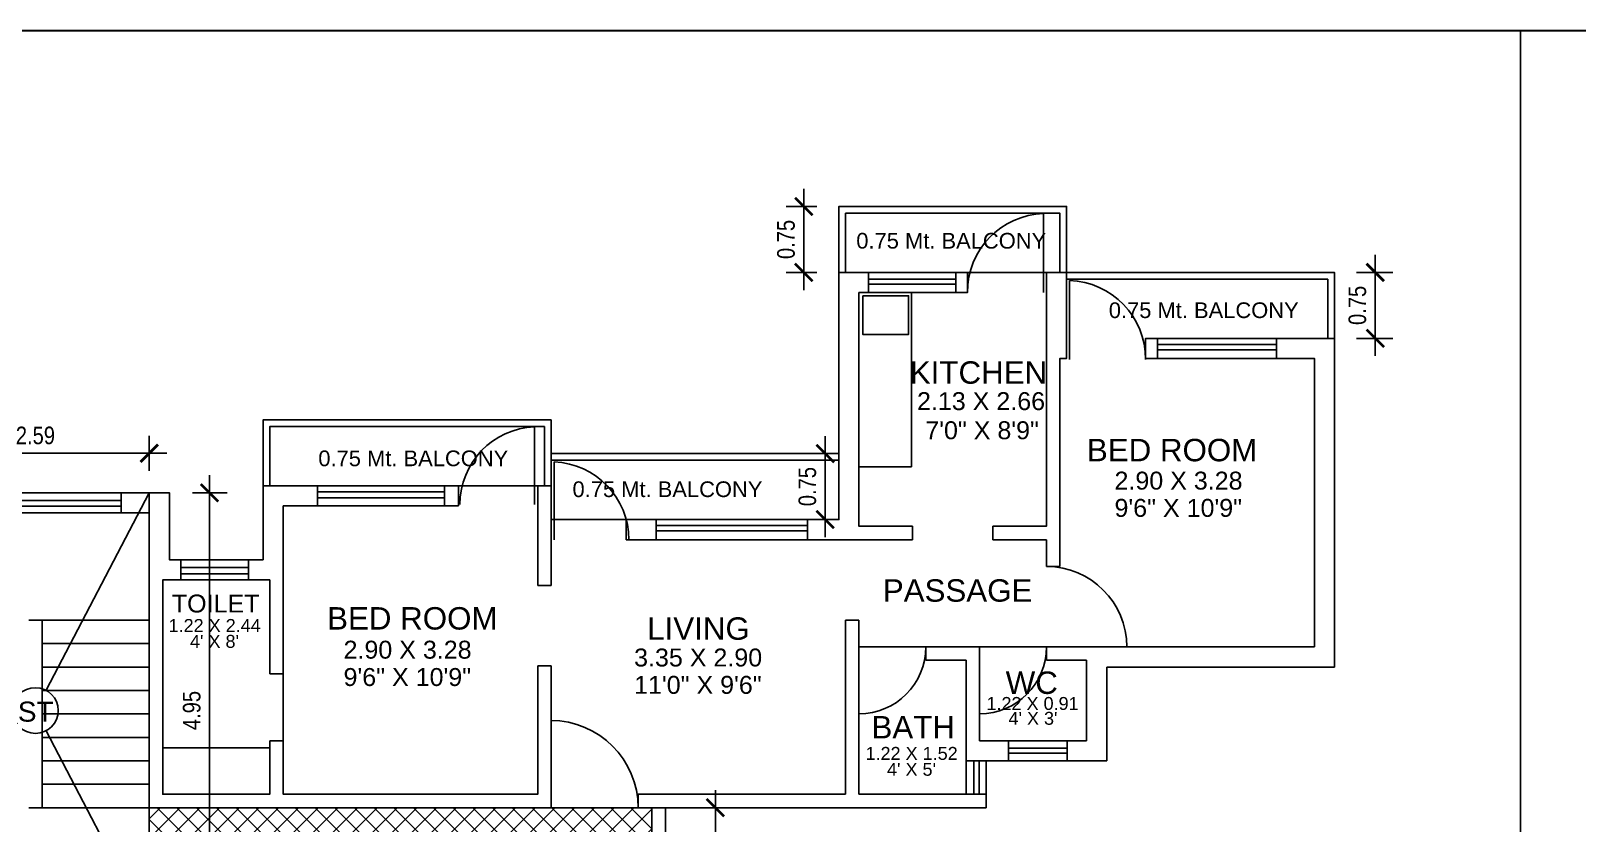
# Model space of a CAD drawing. Header units: metres. Extents: x -1441 to -394, y -133 to 518.
# Drawn here: x -567.32 to -549.73, y -33.72 to -24.71 of the extents above; entities that cross this region are included whole.
import ezdxf

# ---------------------------------------------------------------- set-up
doc = ezdxf.new("R2010")
doc.units = ezdxf.units.M
doc.header["$LTSCALE"] = 25.4
doc.header["$PDMODE"] = 3
doc.layers.get('0').update_dxf_attribs({"linetype": 'CONTINUOUS'})
doc.layers.get('DEFPOINTS').update_dxf_attribs({"linetype": 'CONTINUOUS'})
doc.styles.get("Standard").update_dxf_attribs({"font": 'ARIALN.TTF'})
doc.styles.add('STYLE3', font='arial.ttf')
doc.dimstyles.get("Standard").update_dxf_attribs({"dimscale": 0, "dimtxt": 0.2, "dimasz": 0.2, "dimexe": 0.2, "dimexo": 0.25, "dimgap": 0.1, "dimtad": 1, "dimtoh": 1, "dimzin": 0, "dimdsep": 46, "dimtxsty": 'Standard', "dimblk1": 'ARCHTICK', "dimblk2": 'ARCHTICK', "dimsah": 1, "dimcen": 0, "dimdle": 0.2, "dimclrd": 8, "dimclre": 8, "dimclrt": 3, "dimadec": 0, "dimazin": 0, "dimtfac": 1, "dimtmove": 0, "dimatfit": 3, "dimldrblk": 'ARCHTICK', "dimfxl": 25.4, "dimfrac": 1, "dimtolj": 1, "dimtzin": 0, "dimarcsym": 0})

# ---------------------------------------------------------------- blocks, each defined once
blk = doc.blocks.new('_ARCHTICK')
at = {"color": 0, "linetype": 'ByBlock', "const_width": 0.15}
blk.add_lwpolyline([(-0.5, -0.5), (0.5, 0.5)], dxfattribs=at)
blk = doc.blocks.new('*D50')
at = {"color": 8, "lineweight": -2, "transparency": 16777216}
for p, q in [((-552.026, -27.258), (-552.026, -28.408)), ((-552.241, -27.458), (-551.826, -27.458)), ((-552.241, -28.208), (-551.826, -28.208))]:
    blk.add_line(p, q, dxfattribs=at)
at = {"layer": 'DEFPOINTS', "color": 0, "transparency": 16777216}
for p in [(-552.491, -27.458), (-552.491, -28.208), (-552.026, -28.208)]:
    blk.add_point(p, dxfattribs=at)
at = {"color": 8, "lineweight": -2, "transparency": 16777216, "xscale": 0.2, "yscale": 0.2, "zscale": 0.2}
for p, rotation in [((-552.026, -27.458), 90), ((-552.026, -28.208), 270)]:
    blk.add_blockref('_ARCHTICK', p, dxfattribs=dict(at, rotation=rotation))
at = {"color": 86, "transparency": 16777216, "insert": (-552.229, -27.833), "char_height": 0.2, "attachment_point": 5, "rotation": 90}
blk.add_mtext('\\A1;0.75', dxfattribs=at)
blk = doc.blocks.new('*D51')
at = {"color": 8, "lineweight": -2, "transparency": 16777216}
for p, q in [((-558.528, -27.658), (-558.528, -26.508)), ((-558.379, -26.708), (-558.728, -26.708)), ((-558.379, -27.458), (-558.728, -27.458))]:
    blk.add_line(p, q, dxfattribs=at)
at = {"layer": 'DEFPOINTS', "color": 0, "transparency": 16777216}
for p in [(-558.528, -26.708), (-558.129, -26.708), (-558.129, -27.458)]:
    blk.add_point(p, dxfattribs=at)
at = {"color": 8, "lineweight": -2, "transparency": 16777216, "xscale": 0.2, "yscale": 0.2, "zscale": 0.2}
for p, rotation in [((-558.528, -26.708), 90), ((-558.528, -27.458), 270)]:
    blk.add_blockref('_ARCHTICK', p, dxfattribs=dict(at, rotation=rotation))
at = {"color": 86, "transparency": 16777216, "insert": (-558.73, -27.083), "char_height": 0.2, "attachment_point": 5, "rotation": 90}
blk.add_mtext('\\A1;0.75', dxfattribs=at)
blk = doc.blocks.new('*D48')
at = {"color": 8, "lineweight": -2, "transparency": 16777216}
for p, q in [((-558.285, -30.469), (-558.285, -29.319)), ((-558.136, -29.519), (-558.485, -29.519)), ((-558.136, -30.269), (-558.485, -30.269))]:
    blk.add_line(p, q, dxfattribs=at)
at = {"layer": 'DEFPOINTS', "color": 0, "transparency": 16777216}
for p in [(-558.285, -29.519), (-557.886, -29.519), (-557.886, -30.269)]:
    blk.add_point(p, dxfattribs=at)
at = {"color": 8, "lineweight": -2, "transparency": 16777216, "xscale": 0.2, "yscale": 0.2, "zscale": 0.2}
for p, rotation in [((-558.285, -29.519), 90), ((-558.285, -30.269), 270)]:
    blk.add_blockref('_ARCHTICK', p, dxfattribs=dict(at, rotation=rotation))
at = {"color": 86, "transparency": 16777216, "insert": (-558.487, -29.894), "char_height": 0.2, "attachment_point": 5, "rotation": 90}
blk.add_mtext('\\A1;0.75', dxfattribs=at)
blk = doc.blocks.new('*D85')
at = {"color": 8, "lineweight": -2, "transparency": 16777216}
for p, q in [((-568.566, -29.714), (-568.566, -29.315)), ((-565.976, -29.714), (-565.976, -29.315)), ((-568.766, -29.515), (-565.776, -29.515))]:
    blk.add_line(p, q, dxfattribs=at)
at = {"layer": 'DEFPOINTS', "color": 0, "transparency": 16777216}
for p in [(-565.976, -29.515), (-568.566, -29.964), (-565.976, -29.964)]:
    blk.add_point(p, dxfattribs=at)
at = {"color": 8, "lineweight": -2, "transparency": 16777216, "xscale": 0.2, "yscale": 0.2, "zscale": 0.2, "rotation": 180}
blk.add_blockref('_ARCHTICK', (-568.566, -29.515), dxfattribs=at)
at = {"color": 8, "lineweight": -2, "transparency": 16777216, "xscale": 0.2, "yscale": 0.2, "zscale": 0.2}
blk.add_blockref('_ARCHTICK', (-565.976, -29.515), dxfattribs=at)
at = {"color": 86, "transparency": 16777216, "insert": (-567.271, -29.313), "char_height": 0.2, "attachment_point": 5}
blk.add_mtext('\\A1;2.59', dxfattribs=at)
blk = doc.blocks.new('*D86')
at = {"color": 8, "lineweight": -2, "transparency": 16777216}
for p, q in [((-565.29, -35.117), (-565.29, -29.764)), ((-565.484, -29.964), (-565.09, -29.964)), ((-565.484, -34.917), (-565.09, -34.917))]:
    blk.add_line(p, q, dxfattribs=at)
at = {"layer": 'DEFPOINTS', "color": 0, "transparency": 16777216}
for p in [(-565.734, -29.964), (-565.29, -29.964), (-565.734, -34.917)]:
    blk.add_point(p, dxfattribs=at)
at = {"color": 8, "lineweight": -2, "transparency": 16777216, "xscale": 0.2, "yscale": 0.2, "zscale": 0.2}
for p, rotation in [((-565.29, -29.964), 90), ((-565.29, -34.917), 270)]:
    blk.add_blockref('_ARCHTICK', p, dxfattribs=dict(at, rotation=rotation))
at = {"color": 86, "transparency": 16777216, "insert": (-565.492, -32.441), "char_height": 0.2, "attachment_point": 5, "rotation": 90}
blk.add_mtext('\\A1;4.95', dxfattribs=at)
blk = doc.blocks.new('*D89')
at = {"color": 8, "lineweight": -2, "transparency": 16777216}
for p, q in [((-559.534, -34.965), (-559.534, -33.346)), ((-559.291, -33.546), (-559.734, -33.546)), ((-559.291, -34.765), (-559.734, -34.765))]:
    blk.add_line(p, q, dxfattribs=at)
at = {"layer": 'DEFPOINTS', "color": 0, "transparency": 16777216}
for p in [(-559.534, -33.546), (-559.041, -33.546), (-559.041, -34.765)]:
    blk.add_point(p, dxfattribs=at)
at = {"color": 8, "lineweight": -2, "transparency": 16777216, "xscale": 0.2, "yscale": 0.2, "zscale": 0.2}
for p, rotation in [((-559.534, -33.546), 90), ((-559.534, -34.765), 270)]:
    blk.add_blockref('_ARCHTICK', p, dxfattribs=dict(at, rotation=rotation))
at = {"color": 3, "transparency": 16777216, "insert": (-559.734, -34.155), "char_height": 0.2, "attachment_point": 5, "rotation": 90}
blk.add_mtext('\\A1;1.22', dxfattribs=at)

msp = doc.modelspace()

# ---------------------------------------------------------------- hatches: boundary and pattern name
at = {"lineweight": 9}
h = msp.add_hatch(dxfattribs=at)
h.set_pattern_fill('ANSI37', color=33, scale=0.05)
h.paths.add_polyline_path([(-560.256, -33.546), (-565.976, -33.546), (-565.976, -34.765), (-560.256, -34.765)])

# ---------------------------------------------------------------- linework, layer by layer
at = {"color": 8}
for p, q in [((-550.374, -64.753), (-550.374, -24.711)), ((-555.8, -27.687), (-555.8, -26.787)), ((-557.793, -27.458), (-556.797, -27.458)), ((-556.667, -27.458), (-555.767, -27.458)), ((-555.506, -28.448), (-555.506, -27.548)), ((-557.793, -27.687), (-556.797, -27.687)), ((-557.301, -29.669), (-557.301, -27.687)), ((-554.503, -28.208), (-553.151, -28.208)), ((-554.503, -28.437), (-553.151, -28.437)), ((-561.592, -30.098), (-561.592, -29.213)), ((-561.368, -30.498), (-561.368, -29.613)), ((-561.368, -30.498), (-561.368, -29.613)), ((-557.901, -29.669), (-557.301, -29.669)), ((-564.063, -29.885), (-562.615, -29.885)), ((-562.456, -29.885), (-561.556, -29.885)), ((-568.251, -29.964), (-566.294, -29.964)), ((-567.15, -32.211), (-565.976, -29.964)), ((-568.251, -30.193), (-566.294, -30.193)), ((-564.063, -30.113), (-562.615, -30.113)), ((-560.548, -30.269), (-561.404, -30.269)), ((-560.207, -30.269), (-558.485, -30.269)), ((-560.207, -30.498), (-558.485, -30.498)), ((-565.618, -30.726), (-564.846, -30.726)), ((-565.618, -30.955), (-564.846, -30.955)), ((-567.347, -31.412), (-567.195, -31.412)), ((-567.195, -33.546), (-567.195, -31.412)), ((-567.195, -31.412), (-565.976, -31.412)), ((-567.195, -31.679), (-565.976, -31.679)), ((-557.139, -31.717), (-557.901, -31.717)), ((-556.529, -31.717), (-555.767, -31.717)), ((-567.195, -31.946), (-565.976, -31.946)), ((-564.452, -32.022), (-564.452, -32.784)), ((-567.195, -32.212), (-565.976, -32.212)), ((-567.195, -32.479), (-565.976, -32.479)), ((-567.15, -32.671), (-565.976, -34.917)), ((-567.195, -32.746), (-565.976, -32.746)), ((-564.604, -32.866), (-565.823, -32.866)), ((-556.198, -32.784), (-555.533, -32.784)), ((-567.195, -33.012), (-565.976, -33.012)), ((-556.682, -33.393), (-556.682, -33.012)), ((-556.453, -33.393), (-556.453, -33.012)), ((-556.198, -33.012), (-555.533, -33.012)), ((-567.195, -33.279), (-565.976, -33.279)), ((-567.347, -33.546), (-567.195, -33.546)), ((-567.195, -33.546), (-565.976, -33.546)), ((-561.404, -33.546), (-560.413, -33.546))]:
    msp.add_line(p, q, dxfattribs=at)
at = {"color": 7}
for p, q in [((-557.793, -27.687), (-557.793, -27.458)), ((-553.151, -28.208), (-552.491, -28.208)), ((-553.151, -28.208), (-553.151, -28.437)), ((-552.491, -28.208), (-552.491, -31.946)), ((-564.063, -30.113), (-564.063, -29.885)), ((-562.615, -30.113), (-562.615, -29.885)), ((-561.404, -31.02), (-561.404, -29.885)), ((-566.294, -30.193), (-566.294, -29.964)), ((-560.548, -30.498), (-560.548, -30.269)), ((-560.207, -30.498), (-560.207, -30.269)), ((-558.485, -30.269), (-558.485, -30.498)), ((-557.291, -30.345), (-557.291, -30.498)), ((-556.377, -30.345), (-556.377, -30.498)), ((-560.548, -30.498), (-560.207, -30.498)), ((-558.485, -30.498), (-558.053, -30.498)), ((-557.291, -30.498), (-558.053, -30.498)), ((-555.767, -30.498), (-556.377, -30.498)), ((-555.767, -30.803), (-555.767, -30.498)), ((-565.618, -30.955), (-565.618, -30.726)), ((-565.618, -30.955), (-565.618, -30.726)), ((-564.846, -30.726), (-564.846, -30.955)), ((-564.846, -30.726), (-564.846, -30.955)), ((-555.767, -30.803), (-555.615, -30.803)), ((-555.767, -30.803), (-555.615, -30.803)), ((-561.556, -31.02), (-561.404, -31.02)), ((-558.053, -31.412), (-558.053, -33.393)), ((-557.901, -31.412), (-558.053, -31.412)), ((-557.901, -31.412), (-557.901, -31.869)), ((-557.139, -31.717), (-557.139, -31.869)), ((-557.139, -31.717), (-556.529, -31.717)), ((-556.529, -32.784), (-556.529, -31.717)), ((-555.767, -31.717), (-552.719, -31.717)), ((-555.767, -31.717), (-555.767, -31.869)), ((-561.556, -31.934), (-561.404, -31.934)), ((-561.404, -33.546), (-561.404, -31.934)), ((-557.901, -33.393), (-557.901, -31.869)), ((-557.139, -31.869), (-556.682, -31.869)), ((-556.682, -31.869), (-556.682, -33.012)), ((-555.767, -31.869), (-555.31, -31.869)), ((-555.31, -31.869), (-555.31, -32.784)), ((-552.491, -31.946), (-555.081, -31.946)), ((-554.777, -31.946), (-555.081, -31.946)), ((-555.081, -31.946), (-555.081, -33.012)), ((-564.452, -32.022), (-564.604, -32.022)), ((-564.452, -32.784), (-564.604, -32.784)), ((-556.198, -32.784), (-556.529, -32.784)), ((-556.198, -33.012), (-556.198, -32.784)), ((-555.31, -32.784), (-555.533, -32.784)), ((-555.533, -32.784), (-555.533, -33.012)), ((-556.198, -33.012), (-556.682, -33.012)), ((-555.081, -33.012), (-555.533, -33.012)), ((-558.053, -33.393), (-560.413, -33.393)), ((-560.413, -33.546), (-560.413, -33.393)), ((-556.453, -33.393), (-557.901, -33.393)), ((-556.453, -33.393), (-556.453, -33.546)), ((-565.976, -33.546), (-565.823, -33.546)), ((-561.404, -33.546), (-565.899, -33.546)), ((-556.453, -33.546), (-560.413, -33.546)), ((-560.256, -33.546), (-560.256, -34.765)), ((-560.256, -34.765), (-560.256, -33.546)), ((-560.103, -33.546), (-560.103, -34.765)), ((-560.103, -34.765), (-560.103, -33.546)), ((-560.103, -33.546), (-560.103, -34.765))]:
    msp.add_line(p, q, dxfattribs=at)
at = {"color": 5}
for p, q in [((-557.793, -27.535), (-556.797, -27.535)), ((-557.793, -27.591), (-556.797, -27.591)), ((-554.503, -28.276), (-553.151, -28.276)), ((-554.503, -28.338), (-553.151, -28.338)), ((-568.251, -30.051), (-566.294, -30.051)), ((-564.063, -29.955), (-562.615, -29.955)), ((-564.063, -30.023), (-562.615, -30.023)), ((-568.251, -30.118), (-566.294, -30.118)), ((-560.207, -30.338), (-558.485, -30.338)), ((-560.207, -30.399), (-558.485, -30.399)), ((-565.618, -30.814), (-564.846, -30.814)), ((-565.618, -30.886), (-564.846, -30.886)), ((-556.198, -32.869), (-555.533, -32.869)), ((-556.593, -33.393), (-556.593, -33.012)), ((-556.531, -33.393), (-556.531, -33.012)), ((-556.198, -32.925), (-555.533, -32.925))]:
    msp.add_line(p, q, dxfattribs=at)
at = {"color": 146}
for p in [(-568.566, -30.193), (-565.976, -33.546)]:
    msp.add_line(p, (-565.976, -30.193), dxfattribs=at)
at = {"lineweight": 30}
msp.add_lwpolyline([(-522.217, -24.711), (-582.439, -24.711), (-582.439, -64.753), (-522.217, -64.753)], close=True, dxfattribs=at)
at = {"color": 8}
for points in [[(-555.767, -27.458), (-555.539, -27.458), (-555.539, -26.708), (-558.129, -26.708), (-558.129, -27.458), (-556.797, -27.458)], [(-558.129, -27.458), (-558.129, -26.708), (-555.539, -26.708), (-555.539, -27.458)], [(-558.053, -27.458), (-558.053, -26.785), (-555.615, -26.785), (-555.615, -27.458)], [(-555.539, -27.458), (-552.491, -27.458), (-552.491, -28.208)], [(-555.539, -27.535), (-552.567, -27.535), (-552.567, -28.208)], [(-564.68, -29.885), (-564.68, -29.135), (-561.404, -29.135), (-561.404, -29.885)], [(-564.68, -29.885), (-564.68, -29.135), (-561.404, -29.135), (-561.404, -29.885)], [(-564.604, -29.885), (-564.604, -29.211), (-561.48, -29.211), (-561.48, -29.885)], [(-564.604, -29.885), (-564.604, -29.211), (-561.48, -29.211), (-561.48, -29.885)], [(-561.404, -29.519), (-558.129, -29.519)], [(-561.404, -29.595), (-558.129, -29.595)]]:
    msp.add_lwpolyline(points, dxfattribs=at)
at = {"color": 7}
for points in [[(-558.485, -30.269), (-558.129, -30.269), (-558.129, -27.458), (-557.613, -27.458)], [(-555.767, -27.458), (-555.767, -30.345), (-556.377, -30.345)], [(-555.615, -30.803), (-555.615, -28.437), (-555.539, -28.437), (-555.539, -27.458), (-555.767, -27.458)], [(-557.291, -30.345), (-557.901, -30.345), (-557.901, -27.687), (-557.793, -27.687)], [(-553.151, -28.437), (-552.719, -28.437), (-552.719, -31.717)], [(-564.846, -30.726), (-564.68, -30.726), (-564.68, -29.885), (-564.063, -29.885)], [(-562.615, -29.885), (-562.456, -29.885), (-562.456, -30.113)], [(-561.556, -31.02), (-561.556, -29.885), (-561.404, -29.885)], [(-566.294, -29.964), (-565.746, -29.964), (-565.746, -30.726), (-565.618, -30.726)], [(-568.566, -33.546), (-568.566, -30.193), (-565.976, -30.193), (-565.976, -33.546)], [(-564.063, -30.113), (-564.452, -30.113), (-564.452, -32.022)], [(-562.456, -30.113), (-562.615, -30.113)], [(-560.548, -30.269), (-560.207, -30.269)], [(-564.604, -32.784), (-564.604, -33.393), (-565.823, -33.393), (-565.823, -30.955), (-564.604, -30.955), (-564.604, -32.022)], [(-564.846, -30.955), (-564.604, -30.955), (-564.604, -32.022)], [(-564.452, -32.784), (-564.452, -33.393), (-561.556, -33.393), (-561.556, -31.934)]]:
    msp.add_lwpolyline(points, dxfattribs=at)
for points in [[(-556.797, -27.687), (-556.667, -27.687), (-556.667, -27.458), (-556.797, -27.458)], [(-554.639, -28.437), (-554.503, -28.437), (-554.503, -28.208), (-554.639, -28.208)]]:
    msp.add_lwpolyline(points, close=True, dxfattribs=at)
at = {"color": 8}
msp.add_lwpolyline([(-557.858, -27.724), (-557.336, -27.724), (-557.336, -28.164), (-557.858, -28.164)], close=True, dxfattribs=at)
at = {"color": 194}
msp.add_lwpolyline([(-568.566, -34.917), (-565.976, -34.917), (-565.976, -29.964), (-568.566, -29.964)], close=True, dxfattribs=at)
at = {"color": 146}
msp.add_lwpolyline([(-565.976, -30.193), (-565.976, -33.546)], dxfattribs=at)
at = {"color": 5}
msp.add_lwpolyline([(-565.976, -33.546), (-560.103, -33.546), (-560.103, -34.765), (-565.976, -34.765)], close=True, dxfattribs=at)
at = {"color": 8}
msp.add_circle((-567.271, -32.441), 0.26, dxfattribs=at)
for centre, radius, start, end in [((-555.767, -27.687), 0.9, 92.0872, 180), ((-555.539, -28.448), 0.9, 0, 87.9128), ((-561.556, -30.098), 0.885, 92.3227, 180), ((-561.404, -30.498), 0.885, 0, 87.6773), ((-555.767, -31.717), 0.914, 0, 90), ((-557.901, -31.717), 0.762, 270, 0), ((-556.529, -31.717), 0.762, 270, 0), ((-561.404, -33.546), 0.991, 0, 90)]:
    msp.add_arc(centre, radius, start, end, dxfattribs=at)

# ---------------------------------------------------------------- texts
at = {"color": 146, "style": 'STYLE3'}
for s, height, p in [('0.75 Mt. BALCONY', 0.17842, (-557.931, -27.187)), ('0.75 Mt. BALCONY', 0.17842, (-555.058, -27.977)), ('KITCHEN', 0.2549, (-557.322, -28.724)), ('2.13 X 2.66', 0.20391, (-557.24, -29.024)), ('7\'0" X 8\'9"', 0.20391, (-557.146, -29.355)), ('BED ROOM', 0.2549, (-555.307, -29.606)), ('0.75 Mt. BALCONY', 0.17842, (-564.052, -29.662)), ('2.90 X 3.28', 0.20391, (-554.993, -29.928)), ('0.75 Mt. BALCONY', 0.17842, (-561.16, -30.013)), ('9\'6" X 10\'9"', 0.20391, (-554.993, -30.238)), ('PASSAGE', 0.2549, (-557.629, -31.203)), ('TOILET', 0.2039, (-565.719, -31.326)), ('BED ROOM', 0.2549, (-563.952, -31.52)), ('1.22 X 2.44', 0.14682, (-565.756, -31.547)), ('LIVING', 0.2549, (-560.31, -31.636)), ("4' X 8'", 0.1468, (-565.512, -31.728)), ('2.90 X 3.28', 0.20391, (-563.765, -31.851)), ('3.35 X 2.90', 0.20391, (-560.459, -31.94)), ('9\'6" X 10\'9"', 0.20391, (-563.765, -32.162)), ('WC', 0.2549, (-556.231, -32.252)), ('11\'0" X 9\'6"', 0.20391, (-560.459, -32.251)), ('1.22 X 0.91', 0.14682, (-556.45, -32.434)), ('BATH', 0.2549, (-557.758, -32.758)), ("4' X 3'", 0.1468, (-556.199, -32.603)), ('1.22 X 1.52', 0.14682, (-557.826, -33.002)), ("4' X 5'", 0.1468, (-557.581, -33.183))]:
    msp.add_text(s, height=height, dxfattribs=at).set_placement(p)
at = {"color": 1, "style": 'STYLE3'}
msp.add_text('ST', height=0.2284, dxfattribs=at).set_placement((-567.471, -32.568))

# ---------------------------------------------------------------- dimensions: what is measured, and where the dimension line sits
at = {"color": 8}
for base, p1, p2, picture, middle in [((-558.528, -26.708), (-558.129, -27.458), (-558.129, -26.708), '*D51', (-558.73, -27.083)), ((-552.026, -28.208), (-552.491, -27.458), (-552.491, -28.208), '*D50', (-552.229, -27.833)), ((-558.285, -29.519), (-557.886, -30.269), (-557.886, -29.519), '*D48', (-558.487, -29.894)), ((-565.29, -29.964), (-565.734, -34.917), (-565.734, -29.964), '*D86', (-565.492, -32.441))]:
    dim = msp.add_linear_dim(base=base, p1=p1, p2=p2, angle=90, dimstyle='Standard', override={"dimscale": 1, "dimclrt": 86}, dxfattribs=at)
    dim.commit()
    dim.dimension.update_dxf_attribs({"geometry": picture, "text_midpoint": middle})
dim = msp.add_linear_dim(base=(-565.976, -29.515), p1=(-568.566, -29.964), p2=(-565.976, -29.964), dimstyle='Standard', override={"dimscale": 1, "dimclrt": 86}, dxfattribs=at)
dim.commit()
dim.dimension.update_dxf_attribs({"geometry": '*D85', "text_midpoint": (-567.271, -29.313)})
dim = msp.add_aligned_dim(p1=(-559.041, -34.765), p2=(-559.041, -33.546), distance=0.493, dimstyle='Standard', override={"dimscale": 1}, dxfattribs=at)
dim.commit()
dim.dimension.update_dxf_attribs({"geometry": '*D89', "text_midpoint": (-559.734, -34.155)})

doc.saveas('drawing.dxf')
